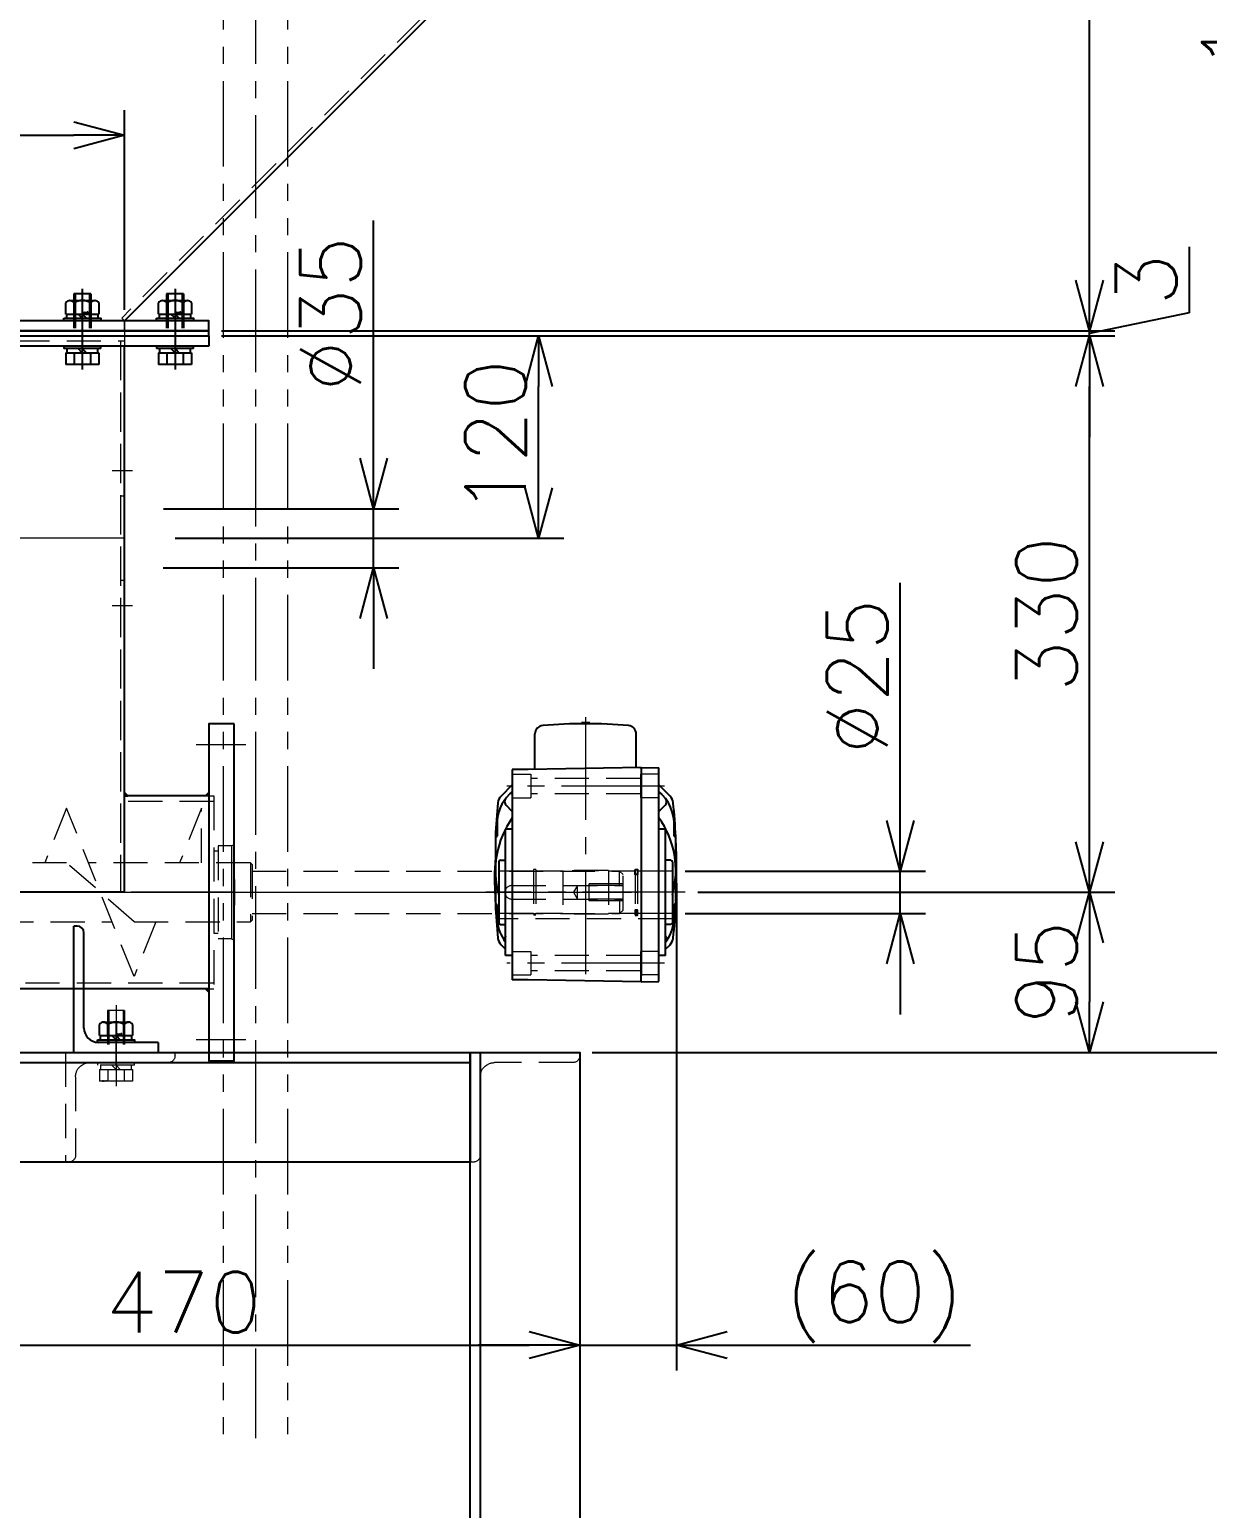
# Model space of a CAD drawing. Header units: millimetres. Extents: x 0 to 49006, y -7876 to 6995.
# Drawn here: x 5280 to 5978, y 2394 to 3271 of the extents above; entities that cross this region are included whole.
import ezdxf
from ezdxf import colors
from ezdxf.entities.mleader import LeaderData, LeaderLine
from ezdxf.enums import TextEntityAlignment as Align
from ezdxf.math import Vec2, Vec3

# ---------------------------------------------------------------- set-up
doc = ezdxf.new("R2010")
doc.units = ezdxf.units.MM
doc.header["$LTSCALE"] = 3.2
doc.header["$PDMODE"] = 99
doc.header["$PDSIZE"] = 1
for name, pattern in [('CENTER2', [28.575, 19.05, -3.175, 3.175, -3.175]), ('HIDDEN', [9.525, 6.35, -3.175]), ('PHANTOM2', [31.75, 15.875, -3.175, 3.175, -3.175, 3.175, -3.175])]:
    doc.linetypes.add(name, pattern=pattern)
for name, color, linetype, lineweight in [('04_HIDDEN', 2, 'HIDDEN', 13), ('05_CENTER', 4, 'CENTER2', 13), ('06_PHANTOM', 2, 'PHANTOM2', 13), ('08_DIM', 3, 'Continuous', 13)]:
    doc.layers.add(name, color=color, linetype=linetype, lineweight=lineweight)
doc.layers.add('10_DRAFT', color=8, linetype='Continuous', lineweight=0, plot=False)
doc.styles.add('KSS_TXT', font='txt.shx', dxfattribs={"bigfont": 'extfont2.shx'})
doc.styles.add('KSS_TXT_L', font='txt.shx', dxfattribs={"height": 36, "bigfont": 'extfont2.shx'})
doc.styles.get("Standard").update_dxf_attribs({"font": 'txt.shx', "bigfont": 'extfont2.shx'})
doc.dimstyles.new('KSS_DIM', dxfattribs={"dimscale": 12, "dimtxt": 3, "dimasz": 2.5, "dimexe": 1.25, "dimexo": 0.625, "dimtad": 1, "dimdsep": 46, "dimtxsty": 'KSS_TXT', "dimblk": 'OPEN30', "dimcen": 0, "dimazin": 2, "dimtfac": 0.75, "dimtmove": 0, "dimatfit": 3, "dimldrblk": 'OPEN30', "dimfxl": 1.25, "dimtolj": 1, "dimarcsym": 0})

# ---------------------------------------------------------------- blocks, each defined once
blk = doc.blocks.new('A$C1A3C2C0C_1_1_2_1')
at = {"color": 0}
for p, q in [((-9.81, 11), (9.81, 11)), ((-9.81, 4), (-9.81, 11)), ((-4.91, 4), (-4.91, 11)), ((4.91, 4), (4.91, 11)), ((9.81, 4), (9.81, 11)), ((-11, 1.5), (11, 1.5)), ((-11, 1.5), (-11, 0)), ((9.81, 4), (-9.81, 4)), ((-9.25, 4), (-9.25, 1.5)), ((0, 1.5), (-2.5, 4)), ((0, 4), (2.5, 1.5)), ((9.25, 1.5), (9.25, 4)), ((11, 0), (11, 1.5)), ((-11, 0), (11, 0))]:
    blk.add_line(p, q, dxfattribs=at)
at = {"color": 0, "linetype": 'CENTER2'}
blk.add_line((0, -34), (0, 14), dxfattribs=at)
at = {"color": 0, "linetype": 'HIDDEN'}
for p, q in [((-5, -31), (-5, 0)), ((-4.19, -31), (-4.19, 0)), ((4.19, -31), (4.19, 0)), ((5, -31), (5, 0)), ((-5, -31), (5, -31))]:
    blk.add_line(p, q, dxfattribs=at)
at = {"layer": '10_DRAFT', "style": 'KSS_TXT_L'}
blk.add_text('BT-M10x35L,SW,PW', height=0.3, dxfattribs=at).set_placement((5.1, 10.66))
blk = doc.blocks.new('A$C64AA45BC_1_1')
at = {"color": 0}
for p, q in [((2, 75), (0, 75)), ((0, 0), (0, 75)), ((6, 14.5), (6, 71)), ((0, 0), (50, 0)), ((50, 6), (14.5, 6)), ((50, 6), (50, 0))]:
    blk.add_line(p, q, dxfattribs=at)
for centre, radius, start, end in [((2, 71), 4, 0, 90), ((14.5, 14.5), 8.5, 180, 270)]:
    blk.add_arc(centre, radius, start, end, dxfattribs=at)
blk = doc.blocks.new('A$C328A5E8E_1_1')
at = {"color": 0}
for p, q in [((0, 80), (0, 404)), ((50, 137.15), (0, 137.15)), ((0, 80), (-400, 80)), ((50, 22.85), (-860, 22.85))]:
    blk.add_line(p, q, dxfattribs=at)
blk.add_line((65, 87.7), (65, 72.3))
for points in [[(50, 404), (-450, 404), (-450, 410), (50, 410)], [(65, 180), (50, 180), (50, -20), (65, -20)]]:
    blk.add_lwpolyline(points, close=True, dxfattribs=at)
at = {"color": 3}
for points in [[(0, 137.15), (2, 137.15), (2, 137.15), (0, 139.15)], [(50, 137.15), (48, 137.15), (48, 137.15), (50, 139.15)], [(50, 22.85), (48, 22.85), (48, 22.85), (50, 20.85)]]:
    blk.add_lwpolyline(points, close=True, dxfattribs=at)
at = {"layer": '04_HIDDEN'}
for p, q in [((-400, 407), (0, 407)), ((-2.3, 407), (-2.3, 80)), ((-2.3, 404), (-2.3, 80)), ((0, 410), (0, 404)), ((0, 315), (-2.3, 315)), ((0, 265), (-2.3, 265)), ((53, 133.95), (0, 133.95)), ((50, 137.15), (53, 137.15)), ((53, 137.15), (53, 22.85)), ((55.5, 107.5), (55.5, 52.5)), ((63.5, 107.5), (65, 108.37)), ((55.5, 104.5), (53, 104.5)), ((55.5, 55.5), (53, 55.5)), ((63.5, 52.5), (65, 51.63)), ((53, 26.05), (-860, 26.05)), ((50, 22.85), (53, 22.85))]:
    blk.add_line(p, q, dxfattribs=at)
for points in [[(63.5, 107.5), (55.5, 107.5)], [(63.5, 52.5), (55.5, 52.5)]]:
    blk.add_lwpolyline(points, dxfattribs=at)
at = {"layer": '05_CENTER'}
for p, q in [((-25, 417.47), (-25, 396.35)), ((30, 417.47), (30, 396.35)), ((4.8, 330), (-7.22, 330)), ((4.8, 250), (-7.22, 250)), ((72, 167.5), (42.62, 167.5)), ((65, 80), (-870.78, 80)), ((-5, -21.9), (-5, -2.11)), ((72, -7.5), (42.62, -7.5))]:
    blk.add_line(p, q, dxfattribs=at)
at = {"layer": '10_DRAFT'}
for p, q in [((0, 290), (-400, 290)), ((63.5, 107.5), (63.5, 52.5))]:
    blk.add_line(p, q, dxfattribs=at)
at = {"color": 0}
blk.add_blockref('A$C64AA45BC_1_1', (-30, -15), dxfattribs=at)
blk = doc.blocks.new('M10Nza_1_1_2_1')
at = {"color": 0}
for p, q in [((-9.8, 4), (-9.8, 10.69)), ((-7.35, 12), (7.35, 12)), ((-4.9, 4), (-4.9, 10.69)), ((4.9, 10.69), (4.9, 4)), ((9.8, 10.69), (9.8, 4)), ((-9.8, 4), (9.8, 4)), ((-9.2, 1.5), (-9.2, 4)), ((0, 1.5), (-2.5, 4)), ((0, 4), (2.5, 1.5)), ((9.2, 4), (9.2, 1.5))]:
    blk.add_line(p, q, dxfattribs=at)
at = {"color": 0, "linetype": 'CENTER2'}
blk.add_line((0, 12), (0, 0), dxfattribs=at)
at = {"color": 0}
blk.add_lwpolyline([(-11, 1.5), (11, 1.5), (11, 0), (-11, 0)], close=True, dxfattribs=at)
for centre, radius, start, end in [((-7.35, 9.06), 2.94, 33.626, 146.374), ((0, 2.2), 9.8, 60, 120), ((7.35, 9.06), 2.94, 33.626, 146.374)]:
    blk.add_arc(centre, radius, start, end, dxfattribs=at)
at = {"layer": '10_DRAFT', "style": 'KSS_TXT'}
blk.add_text('M10', height=1.25, dxfattribs=at).set_placement((0.26, 4.12))
blk = doc.blocks.new('A$C7B060EEE_1_1')
for name, p in [('A$C328A5E8E_1_1', (150, -280)), ('M10Nza_1_1_2_1', (145, -289))]:
    blk.add_blockref(name, p)
at = {"layer": '04_HIDDEN', "rotation": 180}
blk.add_blockref('A$C1A3C2C0C_1_1_2_1', (145, -301), dxfattribs=at)
blk = doc.blocks.new('RTWS25b_1_1')
at = {"color": 0}
for points in [[(0, 13.5), (-1.2, 13.5), (-1.2, 10.5), (0, 10.5)], [(0, -13.5), (-1.2, -13.5), (-1.2, -10.5), (0, -10.5)]]:
    blk.add_lwpolyline(points, close=True, dxfattribs=at)
at = {"layer": '10_DRAFT'}
blk.add_line((0, 0), (-1.2, 0), dxfattribs=at)
blk = doc.blocks.new('GM-SHYF-RH 0.2kW、1／30、200V、60Hzc_1_1')
at = {"color": 0}
for p, q in [((18.5, 52.99), (8, 52.81)), ((8, 52.81), (8, -73.81)), ((18.5, 53.01), (18.5, 48.5)), ((18.5, 53), (85.5, 51.83)), ((18.5, -64.89), (18.5, 49.51)), ((85.5, 51.83), (95, 51.83)), ((95, -59.28), (95, 51.83)), ((4, 37.5), (4, -37.5)), ((4, 37.5), (8, 37.5)), ((95, 37.49), (99, 37.49)), ((99, 37.49), (99, -37.49)), ((4, 33.69), (1.41, 31.1)), ((99, 33.69), (101.59, 31.1)), ((0, -18), (0, 18)), ((1, 19), (4, 19)), ((102, 19), (99, 19)), ((103, -18), (103, 18)), ((-2, 6.5), (-2, -32.5)), ((105, -32.5), (105, 7.01)), ((1, -19), (4, -19)), ((102, -19), (99, -19)), ((4, -37.5), (8, -37.5)), ((95, -37.49), (99, -37.49)), ((8, -48.01), (4.35, -51.67)), ((95, -48.01), (98.65, -51.67)), ((8, -63.69), (1.41, -57.1)), ((95, -63.69), (101.59, -57.1)), ((95, -72.85), (95, -59.28)), ((18.5, -74.02), (18.5, -64.89)), ((18.5, -74.02), (18.5, -69.51)), ((19.25, -74), (8, -73.81)), ((18.5, -74.02), (85.5, -72.85)), ((21.5, -73.97), (21.5, -93.94)), ((81.5, -72.92), (81.5, -93.94)), ((85.5, -72.85), (95, -72.85)), ((49, -99.99), (49, -100.5)), ((49, -100.5), (54, -100.5)), ((54, -99.99), (54, -100.5))]:
    blk.add_line(p, q, dxfattribs=at)
for centre, radius, start, end in [((398.1, -13), 400.6, 174.25632, 180), ((24, 14.5), 25, 143.1301, 174.26983), ((6.08, 26.43), 6.6, 135, 174.25632), ((6.47, 27.79), 3, 145.3407, 214.6593), ((96.53, 27.79), 3, 325.3407, 34.6593), ((79, 14.5), 25, 5.73017, 36.8699), ((96.92, 26.43), 6.6, 5.74368, 45), ((-295.1, -13), 400.6, 0, 5.74368), ((1, 18), 1, 90, 180), ((102, 18), 1, 0, 90), ((399, 7), 400, 178.56802, 179.92847), ((-296, 7), 400, 0.053, 1.43198), ((-1.5, 6.5), 0.5, 90, 180), ((51.5, -13), 53.5, 164.28414, 215.60164), ((-1.5, 7.5), 0.5, 270, 0), ((51.5, -13), 53.5, 324.39836, 15.71586), ((104.5, 7.5), 0.5, 180, 270), ((104.5, 6.5), 0.5, 0, 90), ((398.1, -13), 400.6, 179.0703, 180), ((398.1, 0), 400.6, 180.9297, 182.86294), ((-295.1, 0), 400.6, 357.13706, 359.0703), ((398.1, -13), 400.6, 180, 185.74368), ((1, -18), 1, 180, 270), ((102, -18), 1, 270, 0), ((-1.5, -32.5), 0.5, 180, 270), ((-1.5, -33.5), 0.5, 0, 90), ((399, -33), 400, 180.07153, 180.85954), ((-295.1, -13), 400.6, 354.25632, 357.13706), ((-296, -33), 400, 358.56802, 359.92847), ((104.5, -33.5), 0.5, 90, 180), ((104.5, -32.5), 0.5, 270, 0), ((24, -40.5), 25, 176.56135, 230.20818), ((79, -40.5), 25, 309.79182, 354.26983), ((6.47, -53.79), 3, 135, 217.16252), ((96.53, -53.79), 3, 322.83748, 45), ((6.08, -52.43), 6.6, 185.74368, 225), ((8.41, -56.02), 3, 224.86958, 262.17814), ((94.59, -56.02), 3, 277.82186, 315.13042), ((96.92, -52.43), 6.6, 315, 354.25632), ((26.5, -93.94), 5, 180, 265.13859), ((76.5, -93.94), 5, 274.86141, 0), ((51.5, 200), 300, 265.13859, 274.86141)]:
    blk.add_arc(centre, radius, start, end, dxfattribs=at)
at = {"layer": '04_HIDDEN', "color": 0}
for p, q in [((8, 49), (19, 49)), ((19, 35), (19, 49)), ((19, 46.5), (84, 46.5)), ((84, 35), (84, 49)), ((95, 49), (84, 49)), ((19, 37.5), (84, 37.5)), ((8, 35), (19, 35)), ((95, 35), (84, 35)), ((0, 15.8), (103, 15.8)), ((0, 12.5), (20.65, 12.5)), ((20.65, 13.5), (22, 13.5)), ((20.65, -13.5), (20.65, 13.5)), ((22, -13.5), (22, 13.5)), ((22, 12.5), (38, 12.5)), ((38, -13), (38, 13)), ((38, 13), (65, 13)), ((65, -13), (65, 13)), ((65, 12.5), (81, 12.5)), ((81, 13.5), (82.35, 13.5)), ((81, -13.5), (81, 13.5)), ((82.35, -13.5), (82.35, 13.5)), ((82.35, 12.5), (103, 12.5)), ((0, -12.5), (20.65, -12.5)), ((20.65, -13.5), (22, -13.5)), ((22, -12.5), (38, -12.5)), ((38, -13), (65, -13)), ((65, -12.5), (81, -12.5)), ((81, -13.5), (82.35, -13.5)), ((82.35, -12.5), (103, -12.5)), ((8, -56), (19, -56)), ((19, -70), (19, -56)), ((19, -58.5), (84, -58.5)), ((95, -56), (84, -56)), ((84, -70), (84, -56)), ((8, -70), (19, -70)), ((19, -67.5), (84, -67.5)), ((95, -70), (84, -70))]:
    blk.add_line(p, q, dxfattribs=at)
at = {"layer": '05_CENTER', "color": 0}
for p, q in [((51.5, -103.88), (51.5, 55.94)), ((4.75, 42), (98.25, 42)), ((-7.65, 0), (110.65, 0)), ((4.75, -63), (98.25, -63))]:
    blk.add_line(p, q, dxfattribs=at)
at = {"layer": '10_DRAFT'}
blk.add_line((59.41, -13), (43.91, -13), dxfattribs=at)
blk = doc.blocks.new('A$C02300011_1_1')
at = {"color": 4, "rotation": 180}
for name, p in [('GM-SHYF-RH 0.2kW、1／30、200V、60Hzc_1_1', (260, 0)), ('RTWS25b_1_1', (238, 0))]:
    blk.add_blockref(name, p, dxfattribs=at)
blk = doc.blocks.new('A$C5A695588_1_1')
at = {"color": 0}
for p, q in [((-367.3, 50), (-380.3, 17.5)), ((-327.3, -50), (-367.3, 50)), ((-287.3, 50), (-300.3, 17.5)), ((-287.3, 17.5), (-287.3, 50)), ((-327.3, -17.5), (-367.3, 17.5)), ((-258.3, 17.5), (-257.3, 16.5)), ((-258.3, 17.5), (-258.3, -17.5)), ((-257.3, 16.5), (-257.3, -16.5)), ((-257.3, 12.5), (-39.3, 12.5)), ((-39.3, 4), (-39.3, 12.5)), ((-37.3, 10.5), (-39.3, 12.5)), ((-37.3, -10.5), (-37.3, 10.5)), ((-103.3, 4), (-37.3, 4)), ((-103.3, -4), (-37.3, -4)), ((-39.3, -4), (-39.3, -12.5)), ((-327.3, -17.5), (-258.3, -17.5)), ((-314.3, -17.5), (-327.3, -50)), ((-257.3, -16.5), (-258.3, -17.5)), ((-257.3, -12.5), (-39.3, -12.5)), ((-39.3, -12.5), (-37.3, -10.5))]:
    blk.add_line(p, q, dxfattribs=at)
for points in [[(-367.3, 17.5), (-434.3, 17.5)], [(-258.3, 17.5), (-354.3, 17.5)], [(-407.3, -17.5), (-340.3, -17.5)]]:
    blk.add_lwpolyline(points, dxfattribs=at)
blk.add_arc((-103.3, 0), 4, 90, 270, dxfattribs=at)
at = {"layer": '04_HIDDEN'}
for p, q in [((-64.3, 4), (-66.61, 0)), ((-66.61, 0), (-64.3, -4)), ((-37.3, 4), (-64.3, 4)), ((-64.3, -4), (-64.3, 4)), ((-37.3, 5), (-57.3, 5)), ((-57.3, -5), (-57.3, 5)), ((-37.3, -4), (-64.3, -4)), ((-37.3, -5), (-57.3, -5))]:
    blk.add_line(p, q, dxfattribs=at)
at = {"layer": '10_DRAFT'}
blk.add_line((-1182.88, 0), (-32.3, 0), dxfattribs=at)
blk = doc.blocks.new('A$C73377945_1_1')
for name, p in [('A$C7B060EEE_1_1', (250, 280)), ('A$C02300011_1_1', (465, 80))]:
    blk.add_blockref(name, p)
at = {"layer": '04_HIDDEN'}
blk.add_blockref('A$C5A695588_1_1', (733, 80), dxfattribs=at)
blk = doc.blocks.new('_Open30')
at = {"color": 0, "linetype": 'ByBlock', "lineweight": -2}
for p, q in [((-1, 0.268), (0, 0)), ((0, 0), (-1, -0.268)), ((0, 0), (-1, 0))]:
    blk.add_line(p, q, dxfattribs=at)
blk = doc.blocks.new('*D846')
at = {"layer": '08_DIM', "color": 0, "lineweight": -2, "transparency": 16777216}
for p, q in [((5393.43, 3089.54), (5923.29, 3089.54)), ((5908.29, 2789.54), (5908.29, 3059.54)), ((5676.08, 2759.54), (5923.29, 2759.54))]:
    blk.add_line(p, q, dxfattribs=at)
at = {"layer": 'Defpoints', "color": 0, "transparency": 16777216}
for p in [(5385.93, 3089.54), (5908.29, 3089.54), (5668.58, 2759.54)]:
    blk.add_point(p, dxfattribs=at)
at = {"layer": '08_DIM', "color": 0, "lineweight": -2, "transparency": 16777216, "xscale": 30, "yscale": 30, "zscale": 30}
for p, rotation in [((5908.29, 3089.54), 90), ((5908.29, 2759.54), 270)]:
    blk.add_blockref('_Open30', p, dxfattribs=dict(at, rotation=rotation))
at = {"layer": '08_DIM', "color": 0, "transparency": 16777216, "insert": (5882.79, 2924.54), "char_height": 36, "attachment_point": 5, "rotation": 90, "style": 'KSS_TXT'}
blk.add_mtext('\\A1;330', dxfattribs=at)
blk = doc.blocks.new('*D851')
at = {"layer": '08_DIM', "color": 0, "lineweight": -2, "transparency": 16777216}
for p, q in [((5135.93, 2731.88), (5135.93, 2476.03)), ((5605.93, 2509.62), (5605.93, 2476.03)), ((5165.93, 2491.03), (5575.93, 2491.03))]:
    blk.add_line(p, q, dxfattribs=at)
at = {"layer": 'Defpoints', "color": 0, "transparency": 16777216}
for p in [(5135.93, 2739.38), (5605.93, 2517.12), (5605.93, 2491.03)]:
    blk.add_point(p, dxfattribs=at)
at = {"layer": '08_DIM', "color": 0, "lineweight": -2, "transparency": 16777216, "xscale": 30, "yscale": 30, "zscale": 30, "rotation": 180}
blk.add_blockref('_Open30', (5135.93, 2491.03), dxfattribs=at)
at = {"layer": '08_DIM', "color": 0, "lineweight": -2, "transparency": 16777216, "xscale": 30, "yscale": 30, "zscale": 30}
blk.add_blockref('_Open30', (5605.93, 2491.03), dxfattribs=at)
at = {"layer": '08_DIM', "color": 0, "transparency": 16777216, "insert": (5370.93, 2516.53), "char_height": 36, "attachment_point": 5, "style": 'KSS_TXT'}
blk.add_mtext('\\A1;470', dxfattribs=at)
blk = doc.blocks.new('*D853')
at = {"layer": '08_DIM', "color": 0, "lineweight": -2, "transparency": 16777216}
for p, q in [((5796.11, 2802.04), (5796.11, 2943.04)), ((5668.43, 2772.04), (5811.11, 2772.04)), ((5796.11, 2747.04), (5796.11, 2772.04)), ((5668.43, 2747.04), (5811.11, 2747.04)), ((5796.11, 2717.04), (5796.11, 2687.04))]:
    blk.add_line(p, q, dxfattribs=at)
at = {"layer": 'Defpoints', "color": 0, "transparency": 16777216}
for p in [(5660.93, 2772.04), (5796.11, 2772.04), (5660.93, 2747.04)]:
    blk.add_point(p, dxfattribs=at)
at = {"layer": '08_DIM', "color": 0, "lineweight": -2, "transparency": 16777216, "xscale": 30, "yscale": 30, "zscale": 30}
for p, rotation in [((5796.11, 2772.04), 270), ((5796.11, 2747.04), 90)]:
    blk.add_blockref('_Open30', p, dxfattribs=dict(at, rotation=rotation))
at = {"layer": '08_DIM', "color": 0, "transparency": 16777216, "insert": (5770.58, 2887.54), "char_height": 36, "attachment_point": 5, "rotation": 90, "style": 'KSS_TXT'}
blk.add_mtext('\\A1;%%C25', dxfattribs=at)
blk = doc.blocks.new('*D855')
at = {"layer": '08_DIM', "color": 0, "lineweight": -2, "transparency": 16777216}
for p, q in [((5676.08, 2759.54), (5923.29, 2759.54)), ((5908.29, 2729.54), (5908.29, 2694.54)), ((5613.43, 2664.54), (5923.29, 2664.54))]:
    blk.add_line(p, q, dxfattribs=at)
at = {"layer": 'Defpoints', "color": 0, "transparency": 16777216}
for p in [(5668.58, 2759.54), (5605.93, 2664.54), (5908.29, 2664.54)]:
    blk.add_point(p, dxfattribs=at)
at = {"layer": '08_DIM', "color": 0, "lineweight": -2, "transparency": 16777216, "xscale": 30, "yscale": 30, "zscale": 30}
for p, rotation in [((5908.29, 2759.54), 90), ((5908.29, 2664.54), 270)]:
    blk.add_blockref('_Open30', p, dxfattribs=dict(at, rotation=rotation))
at = {"layer": '08_DIM', "color": 0, "transparency": 16777216, "insert": (5882.77, 2712.04), "char_height": 36, "attachment_point": 5, "rotation": 90, "style": 'KSS_TXT'}
blk.add_mtext('\\A1;95', dxfattribs=at)
blk = doc.blocks.new('*D861')
at = {"layer": '08_DIM', "color": 0, "lineweight": -2, "transparency": 16777216}
for p, q in [((5541.13, 3952.54), (6033.53, 3952.54)), ((6018.53, 2694.54), (6018.53, 3922.54)), ((5613.43, 2664.54), (6033.53, 2664.54))]:
    blk.add_line(p, q, dxfattribs=at)
at = {"layer": 'Defpoints', "color": 0, "transparency": 16777216}
for p in [(5533.63, 3952.54), (6018.53, 3952.54), (5605.93, 2664.54)]:
    blk.add_point(p, dxfattribs=at)
at = {"layer": '08_DIM', "color": 0, "lineweight": -2, "transparency": 16777216, "xscale": 30, "yscale": 30, "zscale": 30}
for p, rotation in [((6018.53, 3952.54), 90), ((6018.53, 2664.54), 270)]:
    blk.add_blockref('_Open30', p, dxfattribs=dict(at, rotation=rotation))
at = {"layer": '08_DIM', "color": 0, "transparency": 16777216, "insert": (5993.03, 3308.54), "char_height": 36, "attachment_point": 5, "rotation": 90, "style": 'KSS_TXT'}
blk.add_mtext('\\A1;1288', dxfattribs=at)
blk = doc.blocks.new('*D862')
at = {"layer": '08_DIM', "color": 0, "lineweight": -2, "transparency": 16777216}
for p, q in [((5663.43, 2765.04), (5663.43, 2476.03)), ((5605.93, 2504.99), (5605.93, 2476.03)), ((5575.93, 2491.03), (5545.93, 2491.03)), ((5605.93, 2491.03), (5663.43, 2491.03)), ((5693.43, 2491.03), (5837.68, 2491.03))]:
    blk.add_line(p, q, dxfattribs=at)
at = {"layer": 'Defpoints', "color": 0, "transparency": 16777216}
for p in [(5663.43, 2772.54), (5605.93, 2512.49), (5663.43, 2491.03)]:
    blk.add_point(p, dxfattribs=at)
at = {"layer": '08_DIM', "color": 0, "lineweight": -2, "transparency": 16777216, "xscale": 30, "yscale": 30, "zscale": 30}
blk.add_blockref('_Open30', (5605.93, 2491.03), dxfattribs=at)
at = {"layer": '08_DIM', "color": 0, "lineweight": -2, "transparency": 16777216, "xscale": 30, "yscale": 30, "zscale": 30, "rotation": 180}
blk.add_blockref('_Open30', (5663.43, 2491.03), dxfattribs=at)
at = {"layer": '08_DIM', "color": 0, "transparency": 16777216, "insert": (5780.56, 2516.53), "char_height": 36, "attachment_point": 5, "style": 'KSS_TXT'}
blk.add_mtext('\\A1;(60)', dxfattribs=at)
blk = doc.blocks.new('*D864')
at = {"layer": '08_DIM', "color": 0, "lineweight": -2, "transparency": 16777216}
for p, q in [((5541.13, 3952.54), (5923.29, 3952.54)), ((5908.29, 3122.54), (5908.29, 3922.54)), ((5393.43, 3092.54), (5923.29, 3092.54))]:
    blk.add_line(p, q, dxfattribs=at)
at = {"layer": 'Defpoints', "color": 0, "transparency": 16777216}
for p in [(5533.63, 3952.54), (5908.29, 3952.54), (5385.93, 3092.54)]:
    blk.add_point(p, dxfattribs=at)
at = {"layer": '08_DIM', "color": 0, "lineweight": -2, "transparency": 16777216, "xscale": 30, "yscale": 30, "zscale": 30}
for p, rotation in [((5908.29, 3952.54), 90), ((5908.29, 3092.54), 270)]:
    blk.add_blockref('_Open30', p, dxfattribs=dict(at, rotation=rotation))
at = {"layer": '08_DIM', "color": 0, "transparency": 16777216, "insert": (5882.79, 3522.54), "char_height": 36, "attachment_point": 5, "rotation": 90, "style": 'KSS_TXT'}
blk.add_mtext('\\A1;860', dxfattribs=at)
blk = doc.blocks.new('*D865')
at = {"layer": '08_DIM', "color": 0, "lineweight": -2, "transparency": 16777216}
for p, q in [((5483.72, 3017.04), (5483.72, 3158.04)), ((5359.03, 2987.04), (5498.72, 2987.04)), ((5483.72, 2952.04), (5483.72, 2987.04)), ((5358.93, 2952.04), (5498.72, 2952.04)), ((5483.72, 2922.04), (5483.72, 2892.04))]:
    blk.add_line(p, q, dxfattribs=at)
at = {"layer": 'Defpoints', "color": 0, "transparency": 16777216}
for p in [(5351.53, 2987.04), (5483.72, 2987.04), (5351.43, 2952.04)]:
    blk.add_point(p, dxfattribs=at)
at = {"layer": '08_DIM', "color": 0, "lineweight": -2, "transparency": 16777216, "xscale": 30, "yscale": 30, "zscale": 30}
for p, rotation in [((5483.72, 2987.04), 270), ((5483.72, 2952.04), 90)]:
    blk.add_blockref('_Open30', p, dxfattribs=dict(at, rotation=rotation))
at = {"layer": '08_DIM', "color": 0, "transparency": 16777216, "insert": (5458.2, 3102.54), "char_height": 36, "attachment_point": 5, "rotation": 90, "style": 'KSS_TXT'}
blk.add_mtext('\\A1;%%C35', dxfattribs=at)
blk = doc.blocks.new('*D866')
at = {"layer": '08_DIM', "color": 0, "lineweight": -2, "transparency": 16777216}
for p, q in [((5908.29, 3122.54), (5908.29, 3152.54)), ((5967.33, 3142.3), (5967.33, 3103.3)), ((5967.33, 3103.3), (5908.29, 3091.04)), ((5393.43, 3092.54), (5923.29, 3092.54)), ((5393.43, 3089.54), (5923.29, 3089.54)), ((5908.29, 3089.54), (5908.29, 3092.54)), ((5908.29, 3059.54), (5908.29, 3029.54))]:
    blk.add_line(p, q, dxfattribs=at)
at = {"layer": 'Defpoints', "color": 0, "transparency": 16777216}
for p in [(5385.93, 3092.54), (5385.93, 3089.54), (5908.29, 3092.54)]:
    blk.add_point(p, dxfattribs=at)
at = {"layer": '08_DIM', "color": 0, "lineweight": -2, "transparency": 16777216, "xscale": 30, "yscale": 30, "zscale": 30}
for p, rotation in [((5908.29, 3092.54), 270), ((5908.29, 3089.54), 90)]:
    blk.add_blockref('_Open30', p, dxfattribs=dict(at, rotation=rotation))
at = {"layer": '08_DIM', "color": 0, "transparency": 16777216, "insert": (5941.83, 3122.8), "char_height": 36, "attachment_point": 5, "rotation": 90, "style": 'KSS_TXT'}
blk.add_mtext('\\A1;3', dxfattribs=at)
blk = doc.blocks.new('*D868')
at = {"layer": '08_DIM', "color": 0, "lineweight": -2, "transparency": 16777216}
for p, q in [((5613.43, 2664.54), (6033.53, 2664.54)), ((6018.53, 694.54), (6018.53, 2634.54)), ((5618.43, 664.54), (6033.53, 664.54))]:
    blk.add_line(p, q, dxfattribs=at)
at = {"layer": 'Defpoints', "color": 0, "transparency": 16777216}
for p in [(5605.93, 2664.54), (6018.53, 2664.54), (5610.93, 664.54)]:
    blk.add_point(p, dxfattribs=at)
at = {"layer": '08_DIM', "color": 0, "lineweight": -2, "transparency": 16777216, "xscale": 30, "yscale": 30, "zscale": 30}
for p, rotation in [((6018.53, 2664.54), 90), ((6018.53, 664.54), 270)]:
    blk.add_blockref('_Open30', p, dxfattribs=dict(at, rotation=rotation))
at = {"layer": '08_DIM', "color": 0, "transparency": 16777216, "insert": (5993.03, 1664.54), "char_height": 36, "attachment_point": 5, "rotation": 90, "style": 'KSS_TXT'}
blk.add_mtext('\\A1;2000', dxfattribs=at)
blk = doc.blocks.new('A$C402B3D07_1_1')
at = {"color": 0}
for p, q in [((0, 0), (-65, 0)), ((-65, -2), (-65, 0)), ((0, 0), (0, -65)), ((-61, -6), (-14.5, -6)), ((-6, -14.5), (-6, -61)), ((-2, -65), (0, -65))]:
    blk.add_line(p, q, dxfattribs=at)
for centre, radius, start, end in [((-61, -2), 4, 180, 270), ((-14.5, -14.5), 8.5, 0, 90), ((-2, -61), 4, 180, 270)]:
    blk.add_arc(centre, radius, start, end, dxfattribs=at)
blk = doc.blocks.new('A$C7EEE41D5_1_1')
at = {"color": 0}
for p, q in [((30, 54), (580, 54)), ((586, 60), (586, -1928))]:
    blk.add_line(p, q, dxfattribs=at)
for points in [[(30, 60), (580, 60), (580, -5), (30, -5)], [(580, 60), (645, 60), (645, -1928), (580, -1928)]]:
    blk.add_lwpolyline(points, close=True, dxfattribs=at)
at = {"layer": '05_CENTER'}
blk.add_line((370, 69.23), (370, 44.56), dxfattribs=at)
at = {"layer": '04_HIDDEN', "xscale": -1}
for p in [(340, 60), (580, 60)]:
    blk.add_blockref('A$C402B3D07_1_1', p, dxfattribs=at)
blk = doc.blocks.new('*D890')
at = {"layer": '08_DIM', "color": 0, "lineweight": -2, "transparency": 16777216}
for p, q in [((5496.57, 5125.84), (6151.67, 5125.84)), ((6136.67, 644.54), (6136.67, 5095.84)), ((6144.17, 614.54), (6121.67, 614.54))]:
    blk.add_line(p, q, dxfattribs=at)
at = {"layer": 'Defpoints', "color": 0, "transparency": 16777216}
for p in [(5489.07, 5125.84), (6136.67, 5125.84), (6151.67, 614.54)]:
    blk.add_point(p, dxfattribs=at)
at = {"layer": '08_DIM', "color": 0, "lineweight": -2, "transparency": 16777216, "xscale": 30, "yscale": 30, "zscale": 30}
for p, rotation in [((6136.67, 5125.84), 90), ((6136.67, 614.54), 270)]:
    blk.add_blockref('_Open30', p, dxfattribs=dict(at, rotation=rotation))
at = {"layer": '08_DIM', "color": 0, "transparency": 16777216, "insert": (6111.15, 2870.19), "char_height": 36, "attachment_point": 5, "rotation": 90, "style": 'KSS_TXT'}
blk.add_mtext('\\A1;4511.3', dxfattribs=at)
blk = doc.blocks.new('*D1095')
at = {"layer": '08_DIM', "color": 0, "lineweight": -2, "transparency": 16777216}
for p, q in [((4935.93, 3105.04), (4935.93, 3223.52)), ((5335.93, 3105.04), (5335.93, 3223.52)), ((4965.93, 3208.52), (5305.93, 3208.52))]:
    blk.add_line(p, q, dxfattribs=at)
at = {"layer": 'Defpoints', "color": 0, "transparency": 16777216}
for p in [(5335.93, 3208.52), (4935.93, 3097.54), (5335.93, 3097.54)]:
    blk.add_point(p, dxfattribs=at)
at = {"layer": '08_DIM', "color": 0, "lineweight": -2, "transparency": 16777216, "xscale": 30, "yscale": 30, "zscale": 30, "rotation": 180}
blk.add_blockref('_Open30', (4935.93, 3208.52), dxfattribs=at)
at = {"layer": '08_DIM', "color": 0, "lineweight": -2, "transparency": 16777216, "xscale": 30, "yscale": 30, "zscale": 30}
blk.add_blockref('_Open30', (5335.93, 3208.52), dxfattribs=at)
at = {"layer": '08_DIM', "color": 0, "transparency": 16777216, "insert": (5135.93, 3234.02), "char_height": 36, "attachment_point": 5, "style": 'KSS_TXT'}
blk.add_mtext('\\A1;□400', dxfattribs=at)
blk = doc.blocks.new('AM_BALLOON1')
at = {"transparency": 16777216}
blk.add_circle((0, 0), 5, dxfattribs=at)
blk.add_attdef('B_NUMBER', text='', height=3, dxfattribs=at).set_placement((0, 0), align=Align.MIDDLE_CENTER)
blk = doc.blocks.new('_OPEN')
at = {"color": 0, "linetype": 'ByBlock'}
for p, q in [((-1, 0.167), (0, 0)), ((0, 0), (-1, -0.167)), ((0, 0), (-1, 0))]:
    blk.add_line(p, q, dxfattribs=at)
blk = doc.blocks.new('*D1382')
at = {"layer": '08_DIM', "color": 0, "lineweight": -2, "transparency": 16777216}
for p, q in [((5393.43, 3089.54), (5596.57, 3089.54)), ((5581.57, 2999.54), (5581.57, 3059.54)), ((5366.03, 2969.54), (5596.57, 2969.54))]:
    blk.add_line(p, q, dxfattribs=at)
at = {"layer": 'Defpoints', "color": 0, "transparency": 16777216}
for p in [(5385.93, 3089.54), (5581.57, 3089.54), (5358.53, 2969.54)]:
    blk.add_point(p, dxfattribs=at)
at = {"layer": '08_DIM', "color": 0, "lineweight": -2, "transparency": 16777216, "xscale": 30, "yscale": 30, "zscale": 30}
for p, rotation in [((5581.57, 3089.54), 90), ((5581.57, 2969.54), 270)]:
    blk.add_blockref('_Open30', p, dxfattribs=dict(at, rotation=rotation))
at = {"layer": '08_DIM', "color": 0, "transparency": 16777216, "insert": (5556.07, 3029.54), "char_height": 36, "attachment_point": 5, "rotation": 90, "style": 'KSS_TXT'}
blk.add_mtext('\\A1;120', dxfattribs=at)
blk = doc.blocks.new('*D1442')
at = {"layer": '08_DIM', "color": 0, "lineweight": -2, "transparency": 16777216}
for p, q in [((5353.43, 5210.84), (6271, 5210.84)), ((6256, 644.54), (6256, 5180.84)), ((6263.5, 614.54), (6241, 614.54))]:
    blk.add_line(p, q, dxfattribs=at)
at = {"layer": 'Defpoints', "color": 0, "transparency": 16777216}
for p in [(5345.93, 5210.84), (6256, 5210.84), (6271, 614.54)]:
    blk.add_point(p, dxfattribs=at)
at = {"layer": '08_DIM', "color": 0, "lineweight": -2, "transparency": 16777216, "xscale": 30, "yscale": 30, "zscale": 30}
for p, rotation in [((6256, 5210.84), 90), ((6256, 614.54), 270)]:
    blk.add_blockref('_Open30', p, dxfattribs=dict(at, rotation=rotation))
at = {"layer": '08_DIM', "color": 0, "transparency": 16777216, "insert": (6230.48, 2912.69), "char_height": 36, "attachment_point": 5, "rotation": 90, "style": 'KSS_TXT'}
blk.add_mtext('\\A1;4596.3', dxfattribs=at)
blk = doc.blocks.new('A$C38CC7ED6_1_1')
at = {"color": 0}
blk.add_line((206, -400), (6, -200), dxfattribs=at)
blk.add_lwpolyline([(0, 250), (0, -250), (6, -250), (6, 250)], close=True, dxfattribs=at)
at = {"layer": '04_HIDDEN'}
for p, q in [((6, -200), (0, -200)), ((0, -200), (6, -200)), ((6, -200), (7.63, -198.37)), ((206.95, -397.7), (7.63, -198.37))]:
    blk.add_line(p, q, dxfattribs=at)
at = {"layer": '05_CENTER'}
for p, q in [((13.47, -175), (-7.65, -175)), ((13.47, -230), (-7.65, -230))]:
    blk.add_line(p, q, dxfattribs=at)
blk = doc.blocks.new('A$C45B13965_1_1')
at = {"color": 3}
blk.add_lwpolyline([(-250, -3), (250, -3), (250, 0), (-250, 0)], close=True, dxfattribs=at)
at = {"layer": '04_HIDDEN', "color": 3}
for p, q in [((-200, 0), (-200, -3)), ((200, 0), (200, -3))]:
    blk.add_line(p, q, dxfattribs=at)
at = {"layer": '05_CENTER'}
for p, q in [((-230, 5.2), (-230, -8.4)), ((230, 5.2), (230, -8.4))]:
    blk.add_line(p, q, dxfattribs=at)
at = {"layer": '10_DRAFT'}
blk.add_line((0, 0), (0, -3), dxfattribs=at)
blk = doc.blocks.new('A$C68035BC8_1_1')
for name, p, rotation in [('A$C38CC7ED6_1_1', (0, 3), 90), ('A$C1A3C2C0C_1_1_2_1', (175, -6), 180), ('A$C1A3C2C0C_1_1_2_1', (230, -6), 180)]:
    blk.add_blockref(name, p, dxfattribs=dict(rotation=rotation))
for name, p in [('M10Nza_1_1_2_1', (175, 9)), ('M10Nza_1_1_2_1', (230, 9)), ('A$C45B13965_1_1', (0, 3))]:
    blk.add_blockref(name, p)

msp = doc.modelspace()

# ---------------------------------------------------------------- linework, layer by layer
at = {"layer": '05_CENTER'}
msp.add_line((5413.584, 4866.336), (5413.584, 2435.774), dxfattribs=at)
at = {"layer": '06_PHANTOM'}
for p, q in [((5394.584, 4866.336), (5394.584, 2435.774)), ((5432.584, 4866.336), (5432.584, 2435.774))]:
    msp.add_line(p, q, dxfattribs=at)

# ---------------------------------------------------------------- block references
for name, p in [('A$C68035BC8_1_1', (5135.934, 3089.536)), ('A$C73377945_1_1', (4935.934, 2679.536)), ('A$C7EEE41D5_1_1', (4960.934, 2604.536))]:
    msp.add_blockref(name, p)

# ---------------------------------------------------------------- dimensions: what is measured, and where the dimension line sits
at = {"layer": '08_DIM', "color": 1}
for base, p1, p2, picture, middle in [((6256.005, 5210.836), (6271.005, 614.536), (5345.934, 5210.836), '*D1442', (6230.48, 2912.686)), ((6136.672, 5125.836), (6151.672, 614.536), (5489.074, 5125.836), '*D890', (6111.147, 2870.186)), ((5908.291, 3952.536), (5385.934, 3092.536), (5533.634, 3952.536), '*D864', (5882.791, 3522.536)), ((6018.528, 3952.536), (5605.934, 2664.536), (5533.634, 3952.536), '*D861', (5993.028, 3308.536)), ((5581.575, 3089.536), (5358.534, 2969.536), (5385.934, 3089.536), '*D1382', (5556.075, 3029.536)), ((5908.291, 3089.536), (5668.581, 2759.536), (5385.934, 3089.536), '*D846', (5882.791, 2924.536)), ((5908.291, 2664.536), (5668.581, 2759.536), (5605.934, 2664.536), '*D855', (5882.766, 2712.036)), ((6018.528, 2664.536), (5610.934, 664.536), (5605.934, 2664.536), '*D868', (5993.028, 1664.536))]:
    dim = msp.add_linear_dim(base=base, p1=p1, p2=p2, angle=90, dimstyle='KSS_DIM', override={"dimscale": 12}, dxfattribs=at)
    dim.commit()
    dim.dimension.update_dxf_attribs({"geometry": picture, "text_midpoint": middle})
dim = msp.add_linear_dim(base=(5335.934, 3208.522), p1=(4935.934, 3097.536), p2=(5335.934, 3097.536), text='□<>', dimstyle='KSS_DIM', dxfattribs=at)
dim.commit()
dim.dimension.update_dxf_attribs({"geometry": '*D1095', "text_midpoint": (5135.934, 3234.022)})
dim = msp.add_linear_dim(base=(5483.722, 2987.036), p1=(5351.434, 2952.036), p2=(5351.534, 2987.036), angle=90, text='%%C<>', dimstyle='KSS_DIM', override={"dimscale": 12}, dxfattribs=at)
dim.commit()
dim.dimension.update_dxf_attribs({"geometry": '*D865', "text_midpoint": (5458.197, 3102.536)})
at = {"layer": '08_DIM'}
dim = msp.add_linear_dim(base=(5908.291, 3092.536), p1=(5385.934, 3089.536), p2=(5385.934, 3092.536), angle=90, dimstyle='KSS_DIM', override={"dimscale": 12, "dimtmove": 1}, dxfattribs=at)
dim.commit()
dim.dimension.update_dxf_attribs({"geometry": '*D866', "text_midpoint": (5967.326, 3110.799), "dimtype": 160})
dim = msp.add_linear_dim(base=(5796.11, 2772.036), p1=(5660.934, 2747.036), p2=(5660.934, 2772.036), angle=90, text='%%C<>', dimstyle='KSS_DIM', dxfattribs=at)
dim.commit()
dim.dimension.update_dxf_attribs({"geometry": '*D853', "text_midpoint": (5770.585, 2887.536)})
at = {"layer": '08_DIM', "color": 1}
dim = msp.add_linear_dim(base=(5663.434, 2491.034), p1=(5605.934, 2512.49), p2=(5663.434, 2772.536), text='(60)', dimstyle='KSS_DIM', override={"dimscale": 12}, dxfattribs=at)
dim.commit()
dim.dimension.update_dxf_attribs({"geometry": '*D862', "text_midpoint": (5780.559, 2516.534)})
dim = msp.add_linear_dim(base=(5605.934, 2491.034), p1=(5135.934, 2739.383), p2=(5605.934, 2517.118), dimstyle='KSS_DIM', override={"dimscale": 12}, dxfattribs=at)
dim.commit()
dim.dimension.update_dxf_attribs({"geometry": '*D851', "text_midpoint": (5370.934, 2516.534)})

# ---------------------------------------------------------------- leaders
at = {"layer": '08_DIM'}
ml = msp.add_multileader_block('Standard', dxfattribs=at)
ml.set_content('AM_BALLOON1', color=256, scale=10)
ml.set_attribute('B_NUMBER', 'H', width=0)
ml.set_leader_properties(color=256, linetype='ByLayer', lineweight=-1)
ml.set_arrow_properties(name='OPEN')
ml.build(insert=Vec2(0, 0))
ml.multileader.update_dxf_attribs({"leader_type": 0, "has_dogleg": 0, "text_right_attachment_type": 6, "dogleg_length": 0, "arrow_head_size": 20, "scale": 10, "block_connection_type": 1})
ctx = ml.context
ctx.base_point, ctx.scale, ctx.char_height, ctx.arrow_head_size, ctx.landing_gap_size, ctx.plane_origin = Vec3(34758.24, 4676.115), 10, 40, 20, 20, Vec3(34837.832, 4676.156)
ctx.right_attachment, ctx.attachment_type = 6, 1
notes = []
notes.append((ctx, [(0, (0, 0, 0), (0, 0), (1, 0), 1, [])]))
ctx.block.insert = Vec3(34758.24, 4676.115)
ml = msp.add_multileader_block('Standard', dxfattribs=at)
ml.set_content('AM_BALLOON1', color=256, scale=10)
ml.set_attribute('B_NUMBER', 'G', width=0)
ml.set_leader_properties(color=256, linetype='ByLayer', lineweight=-1)
ml.set_arrow_properties(name='OPEN')
ml.build(insert=Vec2(0, 0))
ml.multileader.update_dxf_attribs({"leader_type": 0, "has_dogleg": 0, "text_right_attachment_type": 6, "dogleg_length": 0, "arrow_head_size": 20, "scale": 10, "block_connection_type": 1})
ctx = ml.context
ctx.base_point, ctx.scale, ctx.char_height, ctx.arrow_head_size, ctx.landing_gap_size, ctx.plane_origin = Vec3(34758.24, 4537.505), 10, 40, 20, 20, Vec3(34837.832, 4537.546)
ctx.right_attachment, ctx.attachment_type = 6, 1
notes.append((ctx, [(0, (0, 0, 0), (0, 0), (1, 0), 1, [])]))
ctx.block.insert = Vec3(34758.24, 4537.505)
ml = msp.add_multileader_block('Standard', dxfattribs=at)
ml.set_content('AM_BALLOON1', color=256, scale=10)
ml.set_attribute('B_NUMBER', 'F', width=0)
ml.set_leader_properties(color=256, linetype='ByLayer', lineweight=-1)
ml.set_arrow_properties(name='OPEN')
ml.build(insert=Vec2(0, 0))
ml.multileader.update_dxf_attribs({"leader_type": 0, "has_dogleg": 0, "text_right_attachment_type": 6, "dogleg_length": 0, "arrow_head_size": 20, "scale": 10, "block_connection_type": 1})
ctx = ml.context
ctx.base_point, ctx.scale, ctx.char_height, ctx.arrow_head_size, ctx.landing_gap_size, ctx.plane_origin = Vec3(34758.24, 4398.895), 10, 40, 20, 20, Vec3(34837.832, 4398.936)
ctx.right_attachment, ctx.attachment_type = 6, 1
notes.append((ctx, [(0, (0, 0, 0), (0, 0), (1, 0), 1, [])]))
ctx.block.insert = Vec3(34758.24, 4398.895)
ml = msp.add_multileader_block('Standard', dxfattribs=at)
ml.set_content('AM_BALLOON1', color=256, scale=8)
ml.set_attribute('B_NUMBER', 'V', width=0)
ml.set_leader_properties(color=256, linetype='ByLayer', lineweight=-1)
ml.set_arrow_properties(name='OPEN')
ml.build(insert=Vec2(0, 0))
ml.multileader.update_dxf_attribs({"leader_type": 0, "has_dogleg": 0, "text_right_attachment_type": 6, "dogleg_length": 0, "arrow_head_size": 16, "scale": 8, "block_connection_type": 1})
ctx = ml.context
ctx.base_point, ctx.scale, ctx.char_height, ctx.arrow_head_size, ctx.landing_gap_size, ctx.plane_origin = Vec3(14513.808, 4338.439), 8, 32, 16, 16, Vec3(14510.307, 4358.429)
ctx.right_attachment, ctx.attachment_type = 6, 1
notes.append((ctx, [(0, (0, 0, 0), (0, 0), (1, 0), 1, [])]))
ctx.block.insert = Vec3(14513.808, 4338.439)
ml = msp.add_multileader_block('Standard', dxfattribs=at)
ml.set_content('AM_BALLOON1', color=256, scale=10)
ml.set_attribute('B_NUMBER', 'E', width=0)
ml.set_leader_properties(color=256, linetype='ByLayer', lineweight=-1)
ml.set_arrow_properties(name='OPEN')
ml.build(insert=Vec2(0, 0))
ml.multileader.update_dxf_attribs({"leader_type": 0, "has_dogleg": 0, "text_right_attachment_type": 6, "dogleg_length": 0, "arrow_head_size": 20, "scale": 10, "block_connection_type": 1})
ctx = ml.context
ctx.base_point, ctx.scale, ctx.char_height, ctx.arrow_head_size, ctx.landing_gap_size, ctx.plane_origin = Vec3(34758.24, 4260.285), 10, 40, 20, 20, Vec3(34837.832, 4260.325)
ctx.right_attachment, ctx.attachment_type = 6, 1
notes.append((ctx, [(0, (0, 0, 0), (0, 0), (1, 0), 1, [])]))
ctx.block.insert = Vec3(34758.24, 4260.285)
ml = msp.add_multileader_block('Standard', dxfattribs=at)
ml.set_content('AM_BALLOON1', color=256, scale=8)
ml.set_attribute('B_NUMBER', 'AD', width=0)
ml.set_leader_properties(color=256, linetype='ByLayer', lineweight=-1)
ml.set_arrow_properties(name='OPEN')
ml.build(insert=Vec2(0, 0))
ml.multileader.update_dxf_attribs({"leader_type": 0, "has_dogleg": 0, "text_right_attachment_type": 6, "dogleg_length": 0, "arrow_head_size": 16, "scale": 8, "block_connection_type": 1})
ctx = ml.context
ctx.base_point, ctx.scale, ctx.char_height, ctx.arrow_head_size, ctx.landing_gap_size, ctx.plane_origin = Vec3(14367.366, 4241.007), 8, 32, 16, 16, Vec3(14367.366, 4241.007)
ctx.right_attachment, ctx.attachment_type = 6, 1
notes.append((ctx, [(0, (0, 0, 0), (0, 0), (1, 0), 1, [])]))
ctx.block.insert = Vec3(14367.366, 4241.007)
ml = msp.add_multileader_block('Standard', dxfattribs=at)
ml.set_content('AM_BALLOON1', color=256, scale=8)
ml.set_attribute('B_NUMBER', 'A', width=0)
ml.set_leader_properties(color=256, linetype='ByLayer', lineweight=-1)
ml.set_arrow_properties(name='OPEN')
ml.build(insert=Vec2(0, 0))
ml.multileader.update_dxf_attribs({"leader_type": 0, "has_dogleg": 0, "text_right_attachment_type": 6, "dogleg_length": 0, "arrow_head_size": 16, "scale": 8, "block_connection_type": 1})
ctx = ml.context
ctx.base_point, ctx.scale, ctx.char_height, ctx.arrow_head_size, ctx.landing_gap_size, ctx.plane_origin = Vec3(16285.384, 4170.23), 8, 32, 16, 16, Vec3(16285.384, 4170.23)
ctx.right_attachment, ctx.attachment_type = 6, 1
notes.append((ctx, [(0, (0, 0, 0), (0, 0), (1, 0), 1, [])]))
ctx.block.insert = Vec3(16285.384, 4170.23)
ml = msp.add_multileader_block('Standard', dxfattribs=at)
ml.set_content('AM_BALLOON1', color=256, scale=8)
ml.set_attribute('B_NUMBER', 'AA', width=0)
ml.set_leader_properties(color=256, linetype='ByLayer', lineweight=-1)
ml.set_arrow_properties(name='OPEN')
ml.build(insert=Vec2(0, 0))
ml.multileader.update_dxf_attribs({"leader_type": 0, "has_dogleg": 0, "text_right_attachment_type": 6, "dogleg_length": 0, "arrow_head_size": 16, "scale": 8, "block_connection_type": 1})
ctx = ml.context
ctx.base_point, ctx.scale, ctx.char_height, ctx.arrow_head_size, ctx.landing_gap_size, ctx.plane_origin = Vec3(14414.787, 3710.778), 8, 32, 16, 16, Vec3(14414.787, 3710.778)
ctx.right_attachment, ctx.attachment_type = 6, 1
notes.append((ctx, [(0, (0, 0, 0), (0, 0), (1, 0), 1, [])]))
ctx.block.insert = Vec3(14414.787, 3710.778)
ml = msp.add_multileader_block('Standard', dxfattribs=at)
ml.set_content('AM_BALLOON1', color=256, scale=10)
ml.set_attribute('B_NUMBER', 'T', width=0)
ml.set_leader_properties(color=256, linetype='ByLayer', lineweight=-1)
ml.set_arrow_properties(name='OPEN')
ml.build(insert=Vec2(0, 0))
ml.multileader.update_dxf_attribs({"leader_type": 0, "has_dogleg": 0, "text_right_attachment_type": 6, "dogleg_length": 0, "arrow_head_size": 20, "scale": 10, "block_connection_type": 1})
ctx = ml.context
ctx.base_point, ctx.scale, ctx.char_height, ctx.arrow_head_size, ctx.landing_gap_size, ctx.plane_origin = Vec3(34888.38, 3645.663), 10, 40, 20, 20, Vec3(34967.973, 3645.704)
ctx.right_attachment, ctx.attachment_type = 6, 1
notes.append((ctx, [(0, (0, 0, 0), (0, 0), (1, 0), 1, [])]))
ctx.block.insert = Vec3(34888.38, 3645.663)
ml = msp.add_multileader_block('Standard', dxfattribs=at)
ml.set_content('AM_BALLOON1', color=256, scale=8)
ml.set_attribute('B_NUMBER', 'AC', width=0)
ml.set_leader_properties(color=256, linetype='ByLayer', lineweight=-1)
ml.set_arrow_properties(name='OPEN')
ml.build(insert=Vec2(0, 0))
ml.multileader.update_dxf_attribs({"leader_type": 0, "has_dogleg": 0, "text_right_attachment_type": 6, "dogleg_length": 0, "arrow_head_size": 16, "scale": 8, "block_connection_type": 1})
ctx = ml.context
ctx.base_point, ctx.scale, ctx.char_height, ctx.arrow_head_size, ctx.landing_gap_size, ctx.plane_origin = Vec3(14487.845, 3625.922), 8, 32, 16, 16, Vec3(14487.845, 3625.922)
ctx.right_attachment, ctx.attachment_type = 6, 1
notes.append((ctx, [(0, (0, 0, 0), (0, 0), (1, 0), 1, [])]))
ctx.block.insert = Vec3(14487.845, 3625.922)
ml = msp.add_multileader_block('Standard', dxfattribs=at)
ml.set_content('AM_BALLOON1', color=256, scale=8)
ml.set_attribute('B_NUMBER', 'B', width=0)
ml.set_leader_properties(color=256, linetype='ByLayer', lineweight=-1)
ml.set_arrow_properties(name='OPEN')
ml.build(insert=Vec2(0, 0))
ml.multileader.update_dxf_attribs({"leader_type": 0, "has_dogleg": 0, "text_right_attachment_type": 6, "dogleg_length": 0, "arrow_head_size": 16, "scale": 8, "block_connection_type": 1})
ctx = ml.context
ctx.base_point, ctx.scale, ctx.char_height, ctx.arrow_head_size, ctx.landing_gap_size, ctx.plane_origin = Vec3(15361.057, 3588.037), 8, 32, 16, 16, Vec3(15361.057, 3588.037)
ctx.right_attachment, ctx.attachment_type = 6, 1
notes.append((ctx, [(0, (0, 0, 0), (0, 0), (1, 0), 1, [])]))
ctx.block.insert = Vec3(15361.057, 3588.037)
for ctx, leaders in notes:
    for number, flags, end, landing, length, lines in leaders:
        leader = LeaderData()
        leader.index, (leader.has_last_leader_line, leader.has_dogleg_vector, leader.attachment_direction) = number, flags
        leader.last_leader_point, leader.dogleg_vector, leader.dogleg_length = Vec3(end), Vec3(landing), length
        for number, points, colour, breaks in lines:
            line = LeaderLine()
            line.index, line.vertices, line.color, line.breaks = number, Vec3.list(points), colors.encode_raw_color(colour), breaks
            leader.lines.append(line)
        ctx.leaders.append(leader)

doc.saveas('drawing.dxf')
